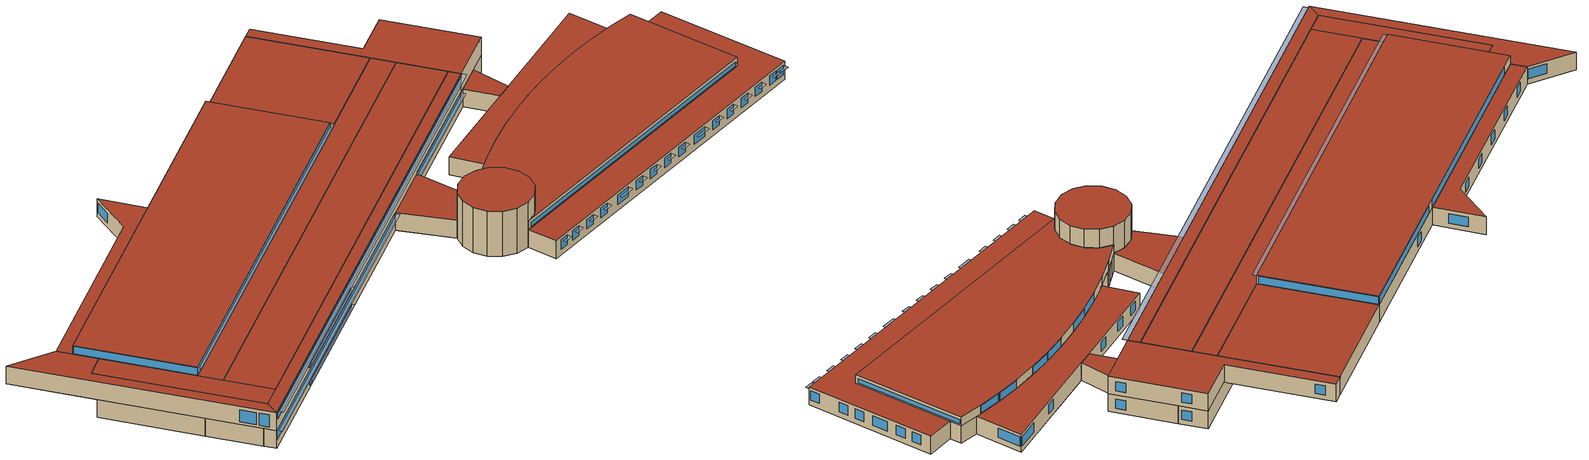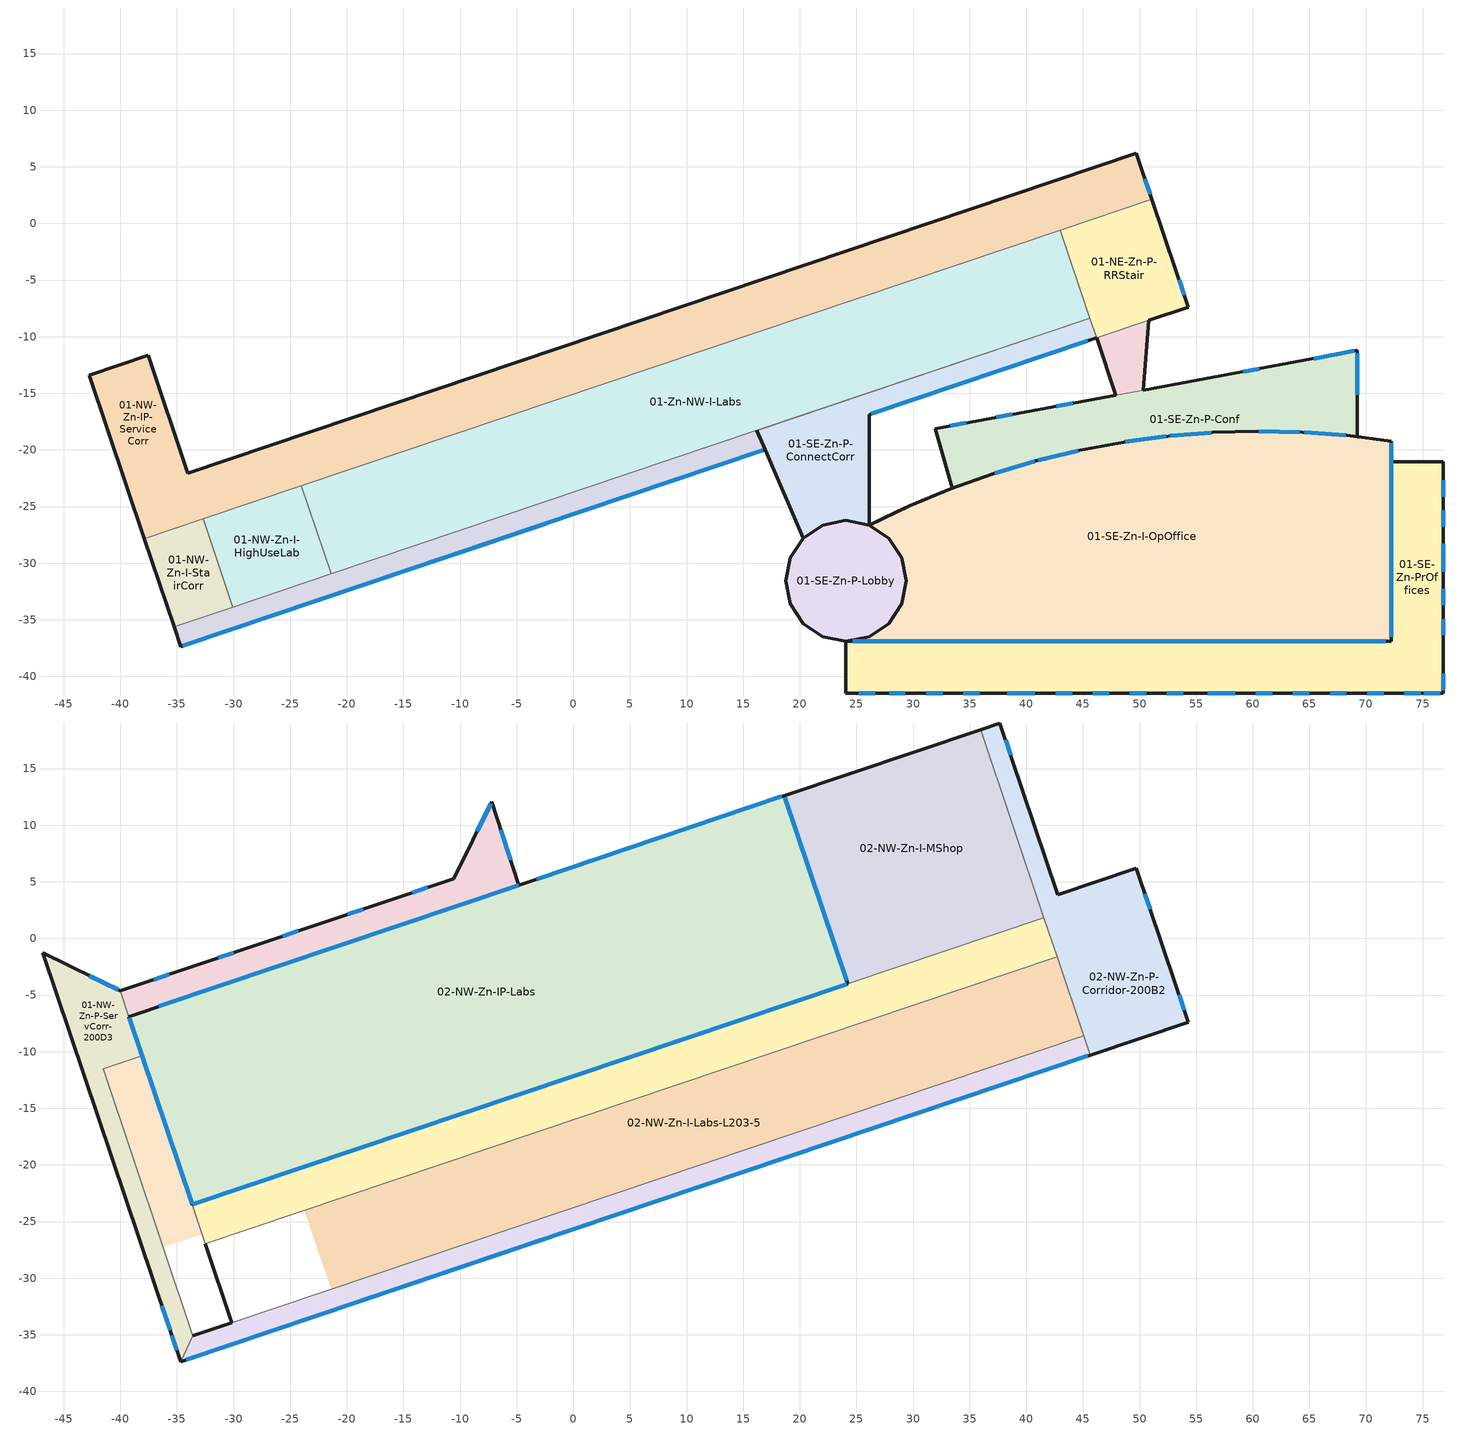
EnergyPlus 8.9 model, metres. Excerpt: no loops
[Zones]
01-NE-Zn-P-RRStair
 floor ground (ExtSlab 4in ClimateZone 1-8): 51.09,2.13 54.3,-7.38 46.21,-10.11 43,-0.59 z0
 wall outside (STF Ext Walls): 50.83,-8.55 54.3,-7.38 51.09,2.13 z0:2.9
 wall to 01-SE-Zn-P-ConnectCorr (STF Int Walls): 45.62,-8.37 46.21,-10.11 z0:2.9
 wall to 01-Zn-NW-I-Labs (STF Int Walls): 43,-0.59 45.62,-8.37 z0:2.9
 wall to 01-NW-Zn-IP-ServiceCorr (STF Int Walls): 51.09,2.13 43,-0.59 z0:2.9
 wall to 01-SE-Zn-P-InteractConnect (STF Int Walls): 46.21,-10.11 50.83,-8.55 z0:2.9
 window (STF N Window): 53.95,-6.36 53.49,-4.99 z0.7:2.22
01-NW-Zn-I-HighUseLab
 floor ground (ExtSlab 4in ClimateZone 1-8): -24.01,-23.17 -21.39,-30.95 -30.05,-33.87 -32.68,-26.09 z0
 wall to 01-NW-Zn-I-StairCorr (STF Int Walls): -32.68,-26.09 -30.05,-33.87 z0:2.9
 wall to 01-NW-Zn-IP-ServiceCorr (STF Int Walls): -24.01,-23.17 -32.68,-26.09 z0:2.9
 wall to 01-Zn-NW-I-Labs (STF Int Walls): -21.39,-30.95 -24.01,-23.17 z0:2.9
 wall to 01-NW-Zn-P-SCorridor (STF Int Walls): -30.05,-33.87 -21.39,-30.95 z0:2.9
 roof outside (STF Roof): -30.05,-33.87 -21.39,-30.95 -23.73,-23.99 -32.4,-26.91 z2.9
01-NW-Zn-I-StairCorr
 floor ground (ExtSlab 4in ClimateZone 1-8): -32.68,-26.09 -30.05,-33.87 -35.25,-35.63 -37.87,-27.84 z0
 wall outside (STF Ext Walls): -37.87,-27.84 -35.25,-35.63 z0:2.9
 wall to 01-NW-Zn-P-SCorridor (STF Int Walls): -35.25,-35.63 -30.05,-33.87 z0:2.9
 wall to 01-NW-Zn-IP-ServiceCorr (STF Int Walls): -32.68,-26.09 -37.87,-27.84 z0:2.9
 roof outside (STF Roof): -33.59,-35.07 -30.15,-33.91 -32.77,-26.12 -36.21,-27.28 z2.9
01-NW-Zn-IP-ServiceCorr
 floor ground (ExtSlab 4in ClimateZone 1-8): 49.73,6.18 51.09,2.13 -37.87,-27.84 -42.74,-13.4 -37.54,-11.65 -34.04,-22.04 z0
 wall outside (STF Ext Walls): 51.09,2.13 49.73,6.18 -34.04,-22.04 -37.54,-11.65 -42.74,-13.4 -37.87,-27.84 z0:2.9
 wall to 01-Zn-NW-I-Labs (STF Int Walls): -24.01,-23.17 43,-0.59 z0:2.9
 window (STF N Window): 50.94,2.58 50.48,3.95 z0.76:2.28
01-NW-Zn-P-SCorridor
 floor ground (ExtSlab 4in ClimateZone 1-8): 16.22,-18.28 16.94,-19.97 -34.67,-37.36 -35.25,-35.63 z0
 wall outside (STF Ext Walls): -35.25,-35.63 -34.67,-37.36 16.94,-19.97 16.22,-18.28 z0:2.9
 wall to 01-Zn-NW-I-Labs (STF Int Walls): 16.22,-18.28 -21.39,-30.95 z0:2.9
 window (STF N Window): -20.36,-32.54 -2.3,-26.45 z0.46:1.29; 16.75,-20.03,2.82 -34.47,-37.29,2.8 -34.47,-37.29,1.38 16.75,-20.03,1.6
01-SE-Zn-I-OpOffice
 floor ground (ExtSlab 4in ClimateZone 1-8): 60.41,-18.34 64.37,-18.43 68.31,-18.72 72.24,-19.21 72.24,-36.89 24.08,-36.89 26.12,-36.49 27.85,-35.33 29.01,-33.6 29.41,-31.56 29.01,-29.52 27.85,-27.79 26.12,-26.63 29.69,-24.93 33.35,-23.42 37.07,-22.09 40.87,-20.97 44.71,-20.04 48.6,-19.31 52.52,-18.78 56.46,-18.46 z0
 wall outside (STF Ext Walls): 24.08,-36.89 72.24,-36.89 72.24,-19.21 68.31,-18.72 64.37,-18.43 60.41,-18.34 56.46,-18.46 52.52,-18.78 48.6,-19.31 44.71,-20.04 40.87,-20.97 37.07,-22.09 33.35,-23.42 29.69,-24.93 26.12,-26.63 z2.9:4.27; 33.47,-23.37 33.35,-23.42 30.22,-24.71 29.69,-24.93 28.46,-25.51 27.38,-26.03 26.12,-26.63 / 72.24,-21.04 72.24,-19.21 68.31,-18.72 z0:2.9
 wall to 01-SE-Zn-P-Conf (STF Int Walls): 68.31,-18.72 64.37,-18.43 60.41,-18.34 58.24,-18.4 56.46,-18.46 52.52,-18.78 50.95,-18.99 48.6,-19.31 46.51,-19.7 44.71,-20.04 40.87,-20.97 38.65,-21.62 37.07,-22.09 34.63,-22.96 33.47,-23.37 z0:2.9
 wall to 01-SE-Zn-PrOffices (STF Int Walls): 24.08,-36.89 72.24,-36.89 72.24,-21.04 z0:2.9
 wall to 01-SE-Zn-P-Lobby (STF Int Walls): 27.85,-27.79 29.01,-29.52 29.41,-31.56 29.01,-33.6 27.85,-35.33 26.12,-36.49 24.08,-36.89 z0:2.9; 26.12,-26.63 27.85,-27.79 29.01,-29.52 29.41,-31.56 29.01,-33.6 27.85,-35.33 26.12,-36.49 24.08,-36.89 z2.9:4.27
 window (STF N Window): 72.24,-36.5 72.24,-19.43 z3.1:3.76; 52.36,-18.8 48.73,-19.29 z2.9:4.12; 40.73,-21.01 37.23,-22.05 / 44.61,-20.06 41.05,-20.92 z2.94:4.16; 24.67,-36.89 71.76,-36.89 z3.13:3.79; 56.35,-18.47 52.7,-18.77 z2.91:4.11; 64.17,-18.42 60.51,-18.34 z2.92:4.14; 68.22,-18.71 64.57,-18.44 z2.95:4.17
 roof outside (STF Roof): 72.24,-36.89 72.24,-19.21 68.31,-18.72 64.37,-18.43 60.41,-18.34 56.46,-18.46 52.52,-18.78 48.6,-19.31 44.71,-20.04 40.87,-20.97 37.07,-22.09 33.35,-23.42 29.69,-24.93 26.12,-26.63 27.85,-27.79 29.01,-29.52 29.41,-31.56 29.01,-33.6 27.85,-35.33 26.12,-36.49 24.08,-36.89 z4.27
01-SE-Zn-P-Conf
 floor ground (ExtSlab 4in ClimateZone 1-8): 69.24,-11.21 69.24,-18.83 68.31,-18.72 64.37,-18.43 60.41,-18.34 56.46,-18.46 52.52,-18.78 48.6,-19.31 44.71,-20.04 40.87,-20.97 37.07,-22.09 33.47,-23.37 31.97,-18.11 z0
 wall outside (STF Ext Walls): 47.91,-15.16 31.97,-18.11 33.47,-23.37 / 68.31,-18.72 69.24,-18.83 69.24,-11.21 50.31,-14.72 z0:2.9
 wall to 01-SE-Zn-P-InteractConnect (STF Int Walls): 50.31,-14.72 47.91,-15.16 z0:2.9
 window (STF N Window): 44.09,-15.87 42.67,-16.13 / 38.77,-16.85 37.35,-17.12 / 68.98,-11.26 65.38,-11.93 / 60.59,-12.82 59.16,-13.08 / 69.24,-15.13 69.24,-11.47 z0.9:2.43; 34.71,-17.6 33.29,-17.87 z0.91:2.43
 roof outside (STF Roof): 33.47,-23.37 37.07,-22.09 40.87,-20.97 44.71,-20.04 48.6,-19.31 52.52,-18.78 56.46,-18.46 60.41,-18.34 64.37,-18.43 68.31,-18.72 69.24,-18.83 69.24,-11.21 31.97,-18.11 z2.9
01-SE-Zn-P-ConnectCorr
 floor ground (ExtSlab 4in ClimateZone 1-8): 45.62,-8.38 46.21,-10.11 26.12,-16.88 26.12,-26.63 25.72,-26.55 24.08,-26.23 22.04,-26.63 20.31,-27.79 16.22,-18.29 z0
 wall outside (STF Ext Walls): 16.22,-18.29 16.94,-19.97 20.31,-27.79 / 26.12,-26.63 26.12,-16.88 46.21,-10.11 z0:2.9
 wall to 01-Zn-NW-I-Labs (STF Int Walls): 45.62,-8.38 16.22,-18.29 z0:2.9
 wall to 01-SE-Zn-P-Lobby (STF Int Walls): 20.31,-27.79 22.04,-26.63 23.68,-26.31 23.83,-26.28 24.08,-26.23 25.62,-26.53 25.72,-26.55 26.12,-26.63 z0:2.9
 window (STF N Window): 26.3,-16.82 45.43,-10.37 z1.45:2.82
 roof outside (STF Roof): 20.31,-27.79 22.04,-26.63 24.08,-26.23 25.72,-26.55 26.12,-26.63 26.12,-16.88 16.94,-19.97 z2.9
01-SE-Zn-P-InteractConnect
 floor ground (ExtSlab 4in ClimateZone 1-8): 50.83,-8.55 50.31,-14.72 47.91,-15.16 46.21,-10.11 z0
 wall outside (STF Ext Walls): 50.31,-14.72 50.83,-8.55 / 46.21,-10.11 47.91,-15.16 z0:2.9
 roof outside (STF Roof): 47.91,-15.16 50.31,-14.72 50.83,-8.55 46.21,-10.11 z2.9
01-SE-Zn-P-Lobby
 floor ground (ExtSlab 4in ClimateZone 1-8): 24.08,-26.22 26.12,-26.63 27.85,-27.79 29.01,-29.52 29.41,-31.56 29.01,-33.6 27.85,-35.33 26.12,-36.49 24.08,-36.89 22.04,-36.49 20.31,-35.33 19.15,-33.6 18.75,-31.56 19.15,-29.52 20.31,-27.79 22.04,-26.63 z0
 wall outside (STF Ext Walls): 26.12,-26.63 24.08,-26.22 22.04,-26.63 20.31,-27.79 z2.9:7.32; 20.31,-27.79 19.15,-29.52 18.75,-31.56 19.15,-33.6 20.31,-35.33 22.04,-36.49 24.08,-36.89 z0:7.32; 27.85,-27.79 26.12,-26.63 26.11,-26.63 z0:2.9; 24.08,-36.89 26.12,-36.49 27.85,-35.33 29.01,-33.6 29.41,-31.56 29.01,-29.52 27.85,-27.79 26.12,-26.63 z4.27:7.32
 roof outside (STF Roof): 24.08,-36.89 26.12,-36.49 27.85,-35.33 29.01,-33.6 29.41,-31.56 29.01,-29.52 27.85,-27.79 26.12,-26.63 24.08,-26.22 22.04,-26.63 20.31,-27.79 19.15,-29.52 18.75,-31.56 19.15,-33.6 20.31,-35.33 22.04,-36.49 z7.32
01-SE-Zn-PrOffices
 floor ground (ExtSlab 4in ClimateZone 1-8): 76.81,-21.04 76.81,-41.46 24.08,-41.46 24.08,-36.89 72.24,-36.89 72.24,-21.04 z0
 wall outside (STF Ext Walls): 24.08,-36.89 24.08,-41.46 76.81,-41.46 76.81,-21.04 72.24,-21.04 z0:2.9
 window (STF N Window): 76.81,-36.38 76.81,-34.93 / 76.81,-33.71 76.81,-32.27 / 76.81,-30.74 76.81,-28.3 / 76.81,-26.78 76.81,-25.33 / 76.81,-24.11 76.81,-22.67 / 76.81,-41.21 76.81,-39.76 / 75.1,-41.46 76.55,-41.46 z0.91:2.43; 56.01,-41.46 58.45,-41.46 / 66.83,-41.46 68.28,-41.46 / 45.87,-41.46 47.32,-41.46 / 52.43,-41.46 53.87,-41.46 / 42.6,-41.46 44.04,-41.46 / 31.17,-41.46 32.61,-41.46 / 38.33,-41.46 40.77,-41.46 / 63.55,-41.46 65,-41.46 / 49.15,-41.46 50.6,-41.46 / 34.44,-41.46 35.89,-41.46 / 73.38,-41.46 74.83,-41.46 / 60.27,-41.46 61.72,-41.46 / 70.1,-41.46 71.55,-41.46 / 27.89,-41.46 29.34,-41.46 / 25.22,-41.46 26.67,-41.46 z0.91:2.44
 roof outside (STF Roof): 76.81,-41.46 76.81,-21.04 72.24,-21.04 72.24,-36.89 24.08,-36.89 24.08,-41.46 z2.9
01-Zn-NW-I-Labs
 floor ground (ExtSlab 4in ClimateZone 1-8): 43,-0.59 45.62,-8.37 -21.39,-30.95 -24.01,-23.17 z0
01-NW-Zn-P-ServCorr-200D3
 floor to 01-NW-Zn-I-StairCorr (Interior Floor): -36.21,-27.28 -33.59,-35.07 -35.25,-35.63 -37.87,-27.84 z2.9
 floor to 01-NW-Zn-IP-ServiceCorr (Interior Floor): -41.08,-12.84 -36.21,-27.28 -37.87,-27.84 -42.74,-13.4 z2.9
 floor ground (ExtSlab 4in ClimateZone 1-8): -33.59,-35.07 -33.59,-35.08 -34.67,-37.36 -35.25,-35.63 z2.9; -46.83,-1.25 -40.01,-4.64 -38.08,-10.36 -41.52,-11.52 -41.08,-12.84 -42.74,-13.4 z2.9
 wall outside (STF Ext Walls): -40.01,-4.64 -46.83,-1.25 -34.67,-37.36 z2.9:5.79
 wall to 02-NW-Zn-I-RRStairMech (STF Int Walls): -33.59,-35.08 -41.52,-11.52 -38.08,-10.36 z2.9:5.79
 wall to 02-NW-Zn-P-ServCorr-200C2 (STF Int Walls): -34.67,-37.36 -33.59,-35.08 z2.9:5.79
 wall to 02-NW-Zn-P-ObsvCorr (STF Int Walls): -39.25,-6.9 -40.01,-4.64 z2.9:5.79
 wall to 02-NW-Zn-IP-Labs (STF Int Walls): -38.08,-10.36 -39.25,-6.9 z2.9:5.79
 window (STF N Window): -35.44,-35.05 -35.01,-36.35 / -36.33,-32.43 -35.6,-34.6 z3.26:5.24; -40.19,-4.55 -42.73,-3.29 z3.78:5.3
 roof outside (STF Roof): -34.67,-37.36 -33.59,-35.08 -41.52,-11.52 -38.08,-10.36 -40.01,-4.64 -46.83,-1.25 z5.79
02-NW-Zn-I-Labs-L203-5
 floor to 01-SE-Zn-P-ConnectCorr (Interior Floor): 45.06,-8.56 45.06,-8.58 16.22,-18.29 16.22,-18.28 z2.9
 floor to 01-Zn-NW-I-Labs (Interior Floor): 42.72,-1.6 45.06,-8.56 -21.39,-30.95 -23.73,-23.99 z2.9
 wall outside (STF Ext Walls): -32.49,-26.95 -30.14,-33.92 z2.9:5.79
 wall to 02-Zn-NW-I-ServCorr-200C3 (STF Int Walls): 42.72,-1.6 -32.49,-26.95 z2.9:5.79
 wall to 02-NW-Zn-P-Corridor-200B2 (STF Int Walls): 45.06,-8.58 42.72,-1.6 z2.9:5.79
 wall to 02-NW-Zn-P-ServCorr-200C2 (STF Int Walls): -30.14,-33.92 45.06,-8.58 z2.9:5.79
 roof outside (STF Roof): -30.14,-33.92 45.06,-8.58 42.72,-1.6 -32.49,-26.95 z5.79
02-NW-Zn-I-MShop
 floor ground (ExtSlab 4in ClimateZone 1-8): 35.96,18.44 41.07,3.26 23.74,-2.57 18.63,12.6 z2.9
 floor to 01-NW-Zn-IP-ServiceCorr (Interior Floor): 41.07,3.26 41.56,1.83 24.23,-4.01 23.74,-2.57 z2.9
 wall outside (STF Ext Walls): 35.96,18.44 18.63,12.6 z2.9:5.79
 wall to 02-NW-Zn-P-Corridor-200B2 (STF Int Walls): 41.56,1.83 35.96,18.44 z2.9:5.79
 wall to 02-Zn-NW-I-ServCorr-200C3 (STF Int Walls): 24.23,-4.01 41.56,1.83 z2.9:5.79
 wall to 02-NW-Zn-IP-Labs (STF Int Walls): 18.63,12.6 24.23,-4.01 z2.9:5.79
 roof outside (STF Roof): 24.23,-4.01 41.56,1.83 35.96,18.44 18.63,12.6 z5.79
02-NW-Zn-I-RRStairMech
 floor ground (ExtSlab 4in ClimateZone 1-8): -37.64,-11.68 -32.77,-26.12 -36.21,-27.28 -41.08,-12.84 z2.9; -38.08,-10.36 -37.64,-11.68 -41.08,-12.84 -41.52,-11.52 z2.9
 wall to 02-Zn-NW-I-ServCorr-200C3 (STF Int Walls): -32.49,-26.95 -33.65,-23.51 z2.9:5.79
 wall to 02-NW-Zn-IP-Labs (STF Int Walls): -33.65,-23.51 -38.08,-10.36 z2.9:5.79
 roof outside (STF Roof): -33.59,-35.08 -30.14,-33.92 -38.08,-10.36 -41.52,-11.52 z5.79
02-NW-Zn-IP-Labs
 floor ground (ExtSlab 4in ClimateZone 1-8): 18.63,12.6 23.74,-2.57 -34.04,-22.04 -37.54,-11.65 -37.64,-11.68 -39.25,-6.9 z2.9
 floor to 01-NW-Zn-IP-ServiceCorr (Interior Floor): 23.74,-2.57 24.23,-4.01 -33.65,-23.51 -37.64,-11.68 -37.54,-11.65 -34.04,-22.04 z2.9
 wall outside (STF Ext Walls): 18.63,12.6 -4.82,4.7 z2.9:5.79; 18.63,12.6 -39.25,-6.9 -33.65,-23.51 24.23,-4.01 18.63,12.6 z5.79:7.16
 wall to 02-NW-Zn-P-ObsvCorr (STF Int Walls): -4.82,4.7 -39.25,-6.9 z2.9:5.79
 wall to 02-Zn-NW-I-ServCorr-200C3 (STF Int Walls): -33.65,-23.51 24.23,-4.01 z2.9:5.79
 window (STF N Window): 1.56,6.85 0.18,6.39 z3.66:5.18; 18.42,12.53 -3.24,5.24 z5.84:7.06; -4.82,4.7 -36.59,-6 / -39.21,-7 -33.66,-23.46 z5.86:7.08; 24.13,-3.72 18.68,12.45 z5.85:7.07; -33.6,-23.49 24.16,-4.03 z5.87:7.09
 roof outside (STF Roof): -33.65,-23.51 24.23,-4.01 18.63,12.6 -39.25,-6.9 z7.16
02-NW-Zn-P-Corridor-200B2
 floor to 01-Zn-NW-I-Labs (Interior Floor): 43,-0.59 45.62,-8.37 45.06,-8.56 42.44,-0.78 z2.9
 floor to 01-NW-Zn-IP-ServiceCorr (Interior Floor): 49.73,6.18 51.09,2.13 42.44,-0.78 41.07,3.26 z2.9
 floor to 01-NE-Zn-P-RRStair (Interior Floor): 51.09,2.13 54.3,-7.38 46.21,-10.11 43,-0.59 z2.9
 floor ground (ExtSlab 4in ClimateZone 1-8): 37.68,19.02 42.79,3.84 41.07,3.26 35.96,18.44 z2.9
 floor to 01-SE-Zn-P-ConnectCorr (Interior Floor): 45.62,-8.37 46.21,-10.11 45.64,-10.3 45.06,-8.56 z2.9
 wall outside (STF Ext Walls): 45.64,-10.3 54.3,-7.38 49.73,6.18 42.79,3.84 37.68,19.02 35.96,18.44 z2.9:5.79
 wall to 02-NW-Zn-P-ServCorr-200C2 (STF Int Walls): 45.06,-8.58 45.64,-10.3 z2.9:5.79
 wall to 02-Zn-NW-I-ServCorr-200C3 (STF Int Walls): 41.56,1.83 42.72,-1.6 z2.9:5.79
 window (STF N Window): 38.63,16.19 38.17,17.56 z3.65:5.18; 53.95,-6.36 53.49,-4.99 z3.59:5.12; 50.94,2.58 50.48,3.95 z3.62:5.14
 roof outside (STF Roof): 45.64,-10.3 54.3,-7.38 49.73,6.18 42.79,3.84 37.68,19.02 35.96,18.44 z5.79
02-NW-Zn-P-ObsvCorr
 floor ground (ExtSlab 4in ClimateZone 1-8): -7.18,12.07 -4.82,4.7 -39.25,-6.9 -40.01,-4.64 -10.54,5.29 z2.9
 wall outside (STF Ext Walls): -4.82,4.7 -7.18,12.07 -10.54,5.29 -40.01,-4.64 z2.9:5.79
 window (STF N Window): -24.26,0.67 -25.64,0.2 / -12.86,4.51 -14.23,4.05 / -29.97,-1.26 -31.34,-1.72 / -35.67,-3.18 -37.05,-3.64 / -18.56,2.59 -19.93,2.13 z3.76:5.29; -7.27,11.89 -8.48,9.46 / -5.53,6.9 -6.39,9.6 z3.66:5.18
 roof outside (STF Roof): -39.25,-6.9 -4.82,4.7 -7.18,12.07 -10.54,5.29 -40.01,-4.64 z5.79
02-NW-Zn-P-ServCorr-200C2
 floor to 01-SE-Zn-P-ConnectCorr (Interior Floor): 45.06,-8.58 45.64,-10.3 16.94,-19.97 16.22,-18.29 z2.9
 floor ground (ExtSlab 4in ClimateZone 1-8): 16.22,-18.29 16.94,-19.97 -34.67,-37.36 -33.59,-35.08 z2.9
 wall outside (STF Ext Walls): -34.67,-37.36 45.64,-10.3 / -30.14,-33.92 -33.59,-35.08 z2.9:5.79
 window (STF N Window): -34.19,-37.2 45.43,-10.37 z4.52:5.49; -2.54,-26.53,4.06 -20.59,-32.62,3.98 -20.59,-32.62,3.42 -2.54,-26.53,3.42
 roof outside (STF Roof): -34.67,-37.36 45.64,-10.3 45.06,-8.58 -33.59,-35.08 z5.79
02-Zn-NW-I-ServCorr-200C3
 floor ground (ExtSlab 4in ClimateZone 1-8): 41.56,1.83 42.44,-0.78 -32.77,-26.12 -33.65,-23.51 z2.9; -32.68,-26.09 -32.4,-26.91 -32.49,-26.95 -32.77,-26.12 z2.9
 floor to 01-NW-Zn-I-HighUseLab (Interior Floor): -24.01,-23.17 -23.73,-23.99 -32.4,-26.91 -32.68,-26.09 z2.9
 floor to 01-Zn-NW-I-Labs (Interior Floor): 42.44,-0.78 42.72,-1.6 -23.73,-23.99 -24.01,-23.17 z2.9
 roof outside (STF Roof): -32.49,-26.95 42.72,-1.6 41.56,1.83 -33.65,-23.51 z5.79
shading: -20.19,-33.05 -2.2,-26.99 -2.37,-26.48 -20.36,-32.54 z1.29; -34.25,-37.95 17.16,-20.63 16.94,-19.97 -34.47,-37.29 z2.82; 71.76,-37.22 71.76,-36.89 24.67,-36.89 24.67,-37.22 z3.79; 26.34,-17.53 45.65,-11.02 45.43,-10.37 26.12,-16.88 z2.82; 68.28,-42.23 68.28,-41.46 66.83,-41.46 66.83,-42.23 z2.44; 47.32,-42.23 47.32,-41.46 45.87,-41.46 45.87,-42.23 z2.44; 53.87,-42.23 53.87,-41.46 52.43,-41.46 52.43,-42.23 z2.44; 44.04,-42.23 44.04,-41.46 42.6,-41.46 42.6,-42.23 z2.44; 32.61,-42.23 32.61,-41.46 31.17,-41.46 31.17,-42.23 z2.44; 35.89,-42.23 35.89,-41.46 34.44,-41.46 34.44,-42.23 z2.44; 40.69,-42.23 40.77,-41.46 38.33,-41.46 38.33,-42.23 z2.44; 58.36,-42.23 58.45,-41.46 56.01,-41.46 56.01,-42.23 z2.44; 65,-42.23 65,-41.46 63.55,-41.46 63.55,-42.23 z2.44; 50.6,-42.23 50.6,-41.46 49.15,-41.46 49.15,-42.23 z2.44; 74.83,-42.23 74.83,-41.46 73.38,-41.46 73.38,-42.23 z2.44; 61.72,-42.23 61.72,-41.46 60.27,-41.46 60.27,-42.23 z2.44; 71.55,-42.23 71.55,-41.46 70.1,-41.46 70.1,-42.23 z2.44; 29.34,-42.23 29.34,-41.46 27.89,-41.46 27.89,-42.23 z2.44; 26.67,-42.23 26.67,-41.46 25.22,-41.46 25.22,-42.23 z2.44; 76.55,-42.23 76.55,-41.46 75.1,-41.46 75.1,-42.23 z2.43; -33.41,-24.07 24.36,-4.6 24.16,-4.03 -33.6,-23.49 z7.09; -20.42,-33.13 -2.43,-27.06 -2.6,-26.55 -20.59,-32.62 z4.26; -34.05,-37.95 45.88,-11.02 45.66,-10.37 -34.27,-37.3 z5.78
[Building]
STF Facility
[Site:Location]
Denver Centennial  Golden   Nr: Latitude {deg}=39.74; Longitude {deg}=-105.18; Time Zone {hr}=-7; Elevation {m}=1829
[SizingPeriod:DesignDay] Day of Month=21; Dry-Bulb Temperature Range Modifier Type=DefaultMultipliers; Barometric Pressure {Pa}=81198; Rain Indicator=No; Snow Indicator=No; Daylight Saving Time Indicator=No
Name | Month | Day Type | Maximum Dry-Bulb Temperature {C} | Daily Dry-Bulb Temperature Range {deltaC} | Humidity Condition Type | Wetbulb or DewPoint at Maximum Dry-Bulb {C} | Wind Speed {m/s} | Wind Direction {deg} | Solar Model Indicator | ASHRAE Clear Sky Optical Depth for Beam Irradiance (taub) | ASHRAE Clear Sky Optical Depth for Diffuse Irradiance (taud) | Enthalpy at Maximum Dry-Bulb {J/kg} | Sky Clearness
Denver Centennial  Golden   N Ann Clg .4% Condns DB=>MWB | 7 | SummerDesignDay | 33 | 15.2 | Wetbulb | 15.7 | 4.9 | 0 | ASHRAETau | 0.424 | 2.025
Denver Centennial  Golden   N Ann Clg .4% Condns DP=>MDB | 7 | SummerDesignDay | 20.2 | 15.2 | Dewpoint | 16.1 | 4.9 | 0 | ASHRAETau | 0.424 | 2.025
Denver Centennial  Golden   N Ann Clg .4% Condns Enth=>MDB | 7 | SummerDesignDay | 27.3 | 15.2 | Enthalpy |  | 4.9 | 0 | ASHRAETau | 0.424 | 2.025 | 59700
Denver Centennial  Golden   N Ann Clg .4% Condns WB=>MDB | 7 | SummerDesignDay | 27.3 | 15.2 | Wetbulb | 18.4 | 4.9 | 0 | ASHRAETau | 0.424 | 2.025
Denver Centennial  Golden   N Ann Htg 99.6% Condns DB | 12 | WinterDesignDay | -18.8 | 0 | Wetbulb | -18.8 | 3 | 340 | ASHRAEClearSky |  |  |  | 0
Denver Centennial  Golden   N Ann Htg Wind 99.6% Condns WS=>MCDB | 12 | WinterDesignDay | 3.9 | 0 | Wetbulb | 3.9 | 12.2 | 340 | ASHRAEClearSky |  |  |  | 0
Denver Centennial  Golden   N Ann Hum_n 99.6% Condns DP=>MCDB | 12 | WinterDesignDay | -10.9 | 0 | Dewpoint | -21.6 | 3 | 340 | ASHRAEClearSky |  |  |  | 0
[Material] Thermal Absorptance=0.9
Name | Roughness | Thickness {m} | Conductivity {W/m-K} | Density {kg/m3} | Specific Heat {J/kg-K} | Solar Absorptance | Visible Absorptance
1/2IN Gypsum | Smooth | 0.0127 | 0.16 | 784.9 | 830 | 0.92 | 0.92
1/2IN Gypsum 2 | Smooth | 0.0127 | 0.16 | 784.9 | 830 | 0.4 | 0.4
1IN Stucco 1 | Smooth | 0.0253 | 0.6918 | 1858 | 837 | 0.92 | 0.92
8IN Concrete HW 3 | MediumRough | 0.2033 | 1.7296 | 2243 | 837 | 0.65 | 0.65
F16 Acoustic tile | MediumSmooth | 0.0191 | 0.06 | 368 | 590 | 0.7 | 0.7
F16 Acoustic tile 2 | MediumSmooth | 0.0191 | 0.06 | 368 | 590 | 0.3 | 0.3
G05 25mm wood 3 | MediumSmooth | 0.0254 | 0.15 | 608 | 1630 | 0.5 | 0.5
I01 25mm insulation board 2; I01 25mm insulation board 3 | MediumRough | 0.0254 | 0.03 | 43 | 1210 | 0.6 | 0.6
M11 100mm lightweight concrete | MediumRough | 0.1016 | 0.53 | 1280 | 840 | 0.7 | 0.7
MAT-CC05 4 HW CONCRETE | Rough | 0.1016 | 1.311 | 2240 | 836.8 | 0.7 | 0.7
Roof Insulation [26] 2 | MediumRough | 0.2941 | 0.049 | 265 | 836.8 | 0.7 | 0.7
Roof Membrane 1 | VeryRough | 0.0095 | 0.16 | 1121.29 | 1460 | 0.7 | 0.7
Wall Insulation [31] 1 | MediumRough | 0.0337 | 0.0432 | 91 | 837 | 0.5 | 0.5
[Material:AirGap]
Name | Thermal Resistance {m2-K/W}
F04 Wall air space resistance; F04 Wall air space resistance 3 | 0.15
F05 Ceiling air space resistance | 0.18
[WindowMaterial:SimpleGlazingSystem]
North Window: U-Factor {W/m2-K}=2.95256; Solar Heat Gain Coefficient=0.3654; Visible Transmittance=0.6
[Construction]
ExtSlab 4in ClimateZone 1-8: MAT-CC05 4 HW CONCRETE
Interior Floor: F16 Acoustic tile, F05 Ceiling air space resistance, M11 100mm lightweight concrete
STF Ext Walls: 1IN Stucco 1, I01 25mm insulation board 2, 8IN Concrete HW 3, Wall Insulation [31] 1, 1/2IN Gypsum 2
STF Int Walls: 1/2IN Gypsum, F04 Wall air space resistance, 1/2IN Gypsum
STF N Window: North Window
STF Roof: Roof Membrane 1, G05 25mm wood 3, I01 25mm insulation board 3, Roof Insulation [26] 2, F04 Wall air space resistance 3, F16 Acoustic tile 2
[Zone]
01-NE-Zn-P-RRStair; 01-NW-Zn-I-HighUseLab; 01-NW-Zn-I-StairCorr; 01-NW-Zn-IP-ServiceCorr; 01-NW-Zn-P-SCorridor; 01-NW-Zn-P-ServCorr-200D3; 01-SE-Zn-I-OpOffice; 01-SE-Zn-P-Conf; 01-SE-Zn-P-ConnectCorr; 01-SE-Zn-P-InteractConnect; 01-SE-Zn-P-Lobby; 01-SE-Zn-PrOffices; 01-Zn-NW-I-Labs; 02-NW-Zn-I-Labs-L203-5; 02-NW-Zn-I-MShop; 02-NW-Zn-I-RRStairMech; 02-NW-Zn-IP-Labs; 02-NW-Zn-P-Corridor-200B2; 02-NW-Zn-P-ObsvCorr; 02-NW-Zn-P-ServCorr-200C2; 02-Zn-NW-I-ServCorr-200C3
[ElectricEquipment]
Electric Equipment 3: Zone or ZoneList=01-NW-Zn-I-HighUseLab; Schedule=STF PROC-PWR&GAINS; Design Level Calculation Method=EquipmentLevel; Design Level {W}=620000; Fraction Latent=0; Fraction Radiant=0
[DesignSpecification:OutdoorAir] Outdoor Air Method=Sum; Outdoor Air Flow per Person {m3/s-person}=0; Outdoor Air Flow per Zone {m3/s}=0; Outdoor Air Flow Air Changes per Hour {1/hr}=0
Name | Outdoor Air Flow per Zone Floor Area {m3/s-m2}
189.1-2009 - Office - Restroom - CZ4-8 Ventilation | 0.0048768
STF-Mech/Circ OA | 0.0003048
[DesignSpecification:ZoneAirDistribution] Zone Air Distribution Effectiveness in Cooling Mode=1; Zone Air Distribution Effectiveness in Heating Mode=1
01-NE-Zn-P-RRStair Design Spec Zone Air Dist; 01-NW-Zn-I-StairCorr Design Spec Zone Air Dist; 02-NW-Zn-I-MShop Design Spec Zone Air Dist; 02-NW-Zn-I-RRStairMech Design Spec Zone Air Dist
[Sizing:Zone] Zone Cooling Design Supply Air Temperature Input Method=SupplyAirTemperature; Zone Cooling Design Supply Air Temperature {C}=14; Zone Cooling Design Supply Air Temperature Difference {deltaC}=11.11; Zone Heating Design Supply Air Temperature Input Method=SupplyAirTemperature; Zone Heating Design Supply Air Temperature {C}=40; Zone Heating Design Supply Air Temperature Difference {deltaC}=11.11; Zone Cooling Design Supply Air Humidity Ratio {kgWater/kgDryAir}=0.0085; Zone Heating Design Supply Air Humidity Ratio {kgWater/kgDryAir}=0.008; Cooling Design Air Flow Method=DesignDay; Cooling Design Air Flow Rate {m3/s}=0; Cooling Minimum Air Flow per Zone Floor Area {m3/s-m2}=0.000762; Cooling Minimum Air Flow {m3/s}=0; Cooling Minimum Air Flow Fraction=0; Heating Design Air Flow Method=DesignDay; Heating Design Air Flow Rate {m3/s}=0; Heating Maximum Air Flow per Zone Floor Area {m3/s-m2}=0.002032; Heating Maximum Air Flow {m3/s}=0.141576; Heating Maximum Air Flow Fraction=0.3; Account for Dedicated Outdoor Air System=No
Name | Design Specification Outdoor Air Object | Design Specification Zone Air Distribution Object
01-NE-Zn-P-RRStair | 189.1-2009 - Office - Restroom - CZ4-8 Ventilation | 01-NE-Zn-P-RRStair Design Spec Zone Air Dist
01-NW-Zn-I-StairCorr | STF-Mech/Circ OA | 01-NW-Zn-I-StairCorr Design Spec Zone Air Dist
02-NW-Zn-I-MShop | STF-Mech/Circ OA | 02-NW-Zn-I-MShop Design Spec Zone Air Dist
02-NW-Zn-I-RRStairMech | STF-Mech/Circ OA | 02-NW-Zn-I-RRStairMech Design Spec Zone Air Dist
[ZoneControl:Thermostat]
Name | Zone or ZoneList | Control Type Schedule | Control 1
01-NE-Zn-P-RRStair Thermostat | 01-NE-Zn-P-RRStair | 01-NE-Zn-P-RRStair Thermostat Schedule | Thermostat Setpoint Dual Setpoint 1
01-NW-Zn-I-StairCorr Thermostat | 01-NW-Zn-I-StairCorr | 01-NW-Zn-I-StairCorr Thermostat Schedule | Thermostat Setpoint Dual Setpoint 3
02-NW-Zn-I-MShop Thermostat | 02-NW-Zn-I-MShop | 02-NW-Zn-I-MShop Thermostat Schedule | Thermostat Setpoint Dual Setpoint 15
02-NW-Zn-I-RRStairMech Thermostat | 02-NW-Zn-I-RRStairMech | 02-NW-Zn-I-RRStairMech Thermostat Schedule | Thermostat Setpoint Dual Setpoint 16
[ThermostatSetpoint:DualSetpoint] Heating Setpoint Temperature Schedule=STF Ofc Heat Setpoints; Cooling Setpoint Temperature Schedule=STF Ofc Cool Setpoints
Thermostat Setpoint Dual Setpoint 1; Thermostat Setpoint Dual Setpoint 3; Thermostat Setpoint Dual Setpoint 15; Thermostat Setpoint Dual Setpoint 16
[ZoneHVAC:UnitHeater] Availability Schedule=Always On Discrete 1; Maximum Supply Air Flow Rate {m3/s}=Autosize; Supply Air Fan Operation During No Heating=No; Maximum Hot Water or Steam Flow Rate {m3/s}=Autosize; Minimum Hot Water or Steam Flow Rate {m3/s}=0; Heating Convergence Tolerance=0.001
Name | Supply Air Fan | Heating Coil
Unit Heater CV - Electric | Unit Heater CV Fan | Unit Heater Electric Coil
Unit Heater CV - Electric 1 | Unit Heater CV Fan 1 | Unit Heater Electric Coil 1
Unit Heater CV - Electric 2 | Unit Heater CV Fan 2 | Unit Heater Electric Coil 2
Unit Heater CV - Electric 3 | Unit Heater CV Fan 3 | Unit Heater Electric Coil 3
[Zone equipment]
01-NE-Zn-P-RRStair: Unit Heater CV - Electric
01-NW-Zn-I-StairCorr: Unit Heater CV - Electric 1
02-NW-Zn-I-MShop: Unit Heater CV - Electric 2
02-NW-Zn-I-RRStairMech: Unit Heater CV - Electric 3
[Fan:ConstantVolume] Availability Schedule=Always On Discrete 1; Fan Total Efficiency=0.7; Pressure Rise {Pa}=250; Maximum Flow Rate {m3/s}=AutoSize; Motor Efficiency=0.9; Motor In Airstream Fraction=1
Unit Heater CV Fan; Unit Heater CV Fan 1; Unit Heater CV Fan 2; Unit Heater CV Fan 3
[Coil:Heating:Electric] Availability Schedule=Always On Discrete 1; Efficiency=1; Nominal Capacity {W}=Autosize
Unit Heater Electric Coil; Unit Heater Electric Coil 1; Unit Heater Electric Coil 2; Unit Heater Electric Coil 3
[AvailabilityManager:Scheduled] Schedule=Always On Discrete
Lab FC System Availability Manager; Air Loop HVAC Outdoor Air System 2 Availability Manager; VAV with Reheat Availability Manager; Air Loop HVAC Outdoor Air System 1 Availability Manager
[Schedule:Day:Interval]
Schedule Day 49: No, 24:00, 17.7778
Schedule Day 52: No, 07:00, 17.7778, 18:00, 21.1111, 24:00, 17.7778
Schedule Day 48: No, 24:00, 21.1111
Schedule Day 50; Schedule Day 43; Schedule Day 45: No, 24:00, 24.4444
Schedule Day 51; Schedule Day 44; Schedule Day 46: No, 24:00, 27.7778
Schedule Day 47: No, 07:00, 27.7778, 18:00, 24.4444, 24:00, 27.7778
Schedule Day 38: No, 24:00, 0.3
Schedule Day 41: No, 24:00, 0
Schedule Day 68: No, 07:00, 0.042, 08:00, 0.056, 09:00, 0.07, 10:00, 0.0924, 12:00, 0.112, 13:00, 0.098, 14:00, 0.168, 15:00, 0.21, 16:00, 0.28, 17:00, 0.252426, 18:00, 0.168, 19:00, 0.112, 20:00, 0.084, 24:00, 0.056
Schedule Day 73: No, 07:00, 0.042, 08:00, 0.056, 09:00, 0.07, 10:00, 0.0924, 12:00, 0.112, 13:00, 0.098, 14:00, 0.168, 15:00, 0.21, 16:00, 0.28, 17:00, 0.252, 18:00, 0.168, 19:00, 0.112, 20:00, 0.084, 24:00, 0.056
Schedule Day 74: No, 24:00, 0.28
[Schedule:Week:Daily]
Schedule:Week:Daily {cbce99ea-a1a7-4dd9-8e74-c13126720f59}: Schedule Day 49, Schedule Day 52, Schedule Day 52, Schedule Day 52, Schedule Day 52, Schedule Day 52, Schedule Day 49, Schedule Day 48, Schedule Day 50, Schedule Day 51, Schedule Day 48, Schedule Day 48
Schedule:Week:Daily {4d73a914-e4c7-47f2-bba6-4c5fec0eb156}: Schedule Day 44, Schedule Day 47, Schedule Day 47, Schedule Day 47, Schedule Day 47, Schedule Day 47, Schedule Day 44, Schedule Day 43, Schedule Day 45, Schedule Day 46, Schedule Day 43, Schedule Day 43
Schedule:Week:Daily {59202ab9-b6a8-4c9f-a20b-41c4d442ce55}: Schedule Day 41, Schedule Day 68, Schedule Day 68, Schedule Day 68, Schedule Day 68, Schedule Day 68, Schedule Day 41, Schedule Day 38, Schedule Day 73, Schedule Day 74, Schedule Day 38, Schedule Day 38
[Schedule:Year]
STF Ofc Heat Setpoints: Schedule:Week:Daily {cbce99ea-a1a7-4dd9-8e74-c13126720f59}, 1, 1, 12, 31
STF Ofc Cool Setpoints: Schedule:Week:Daily {4d73a914-e4c7-47f2-bba6-4c5fec0eb156}, 1, 1, 12, 31
STF PROC-PWR&GAINS: Schedule:Week:Daily {59202ab9-b6a8-4c9f-a20b-41c4d442ce55}, 1, 1, 12, 31
[Schedule:Compact]
01-NE-Zn-P-RRStair Thermostat Schedule; 01-NW-Zn-I-StairCorr Thermostat Schedule; 02-NW-Zn-I-MShop Thermostat Schedule; 02-NW-Zn-I-RRStairMech Thermostat Schedule: Through: 12/31, For: AllDays, Until: 24:00, 4
[Schedule:Constant] Hourly Value=1
Always On Discrete 1; Always On Discrete
